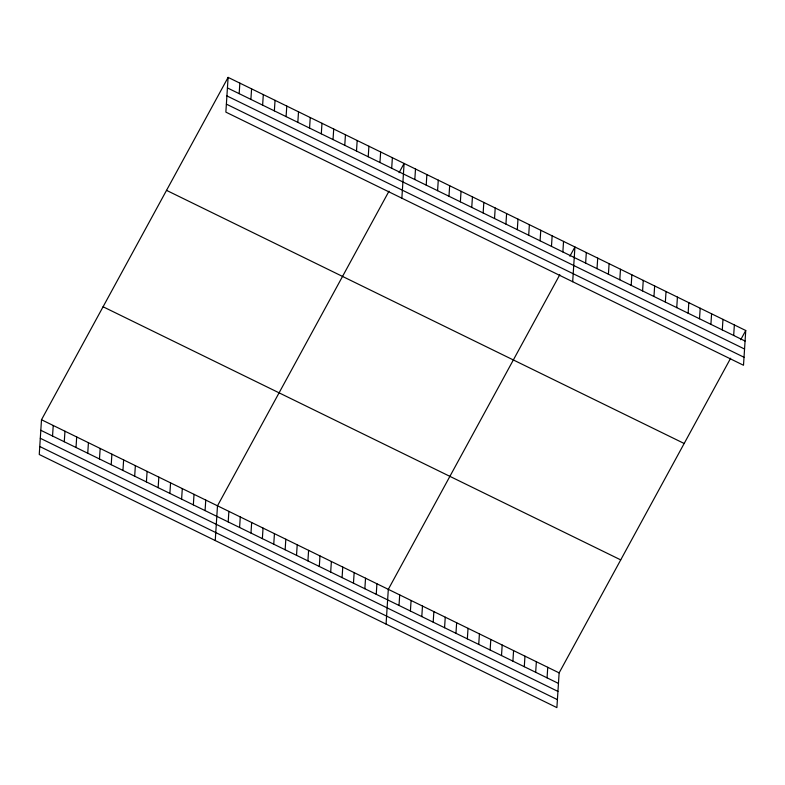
<?xml version="1.0" encoding="UTF-8"?>
<svg xmlns="http://www.w3.org/2000/svg" width="785" height="785" viewBox="0 0 785 785"><rect width="100%" height="100%" fill="white"/><g stroke="black" fill="none" stroke-linecap="round" stroke-linejoin="round"><path stroke-width="1.18" d="M228.111 77.381L225.864 112.127L743.503 365.251L745.75 330.505L228.111 77.381L41.497 419.749L39.25 454.495L556.889 707.619L559.136 672.873L730.639 358.235M52.546 436.028L53.233 425.49M64.282 441.759L64.959 431.22M76.017 447.499L76.694 436.96M87.743 453.239L88.43 442.701M99.479 458.98L100.166 448.441M111.215 464.71L111.892 454.172M122.951 470.45L123.628 459.912M134.677 476.191L135.363 465.652M146.412 481.921L147.099 471.383M158.148 487.662L158.825 477.123M169.884 493.402L170.561 482.863M181.61 499.142L182.297 488.594M193.345 504.873L194.023 494.334M205.081 510.613L205.758 500.074M239.17 93.66L239.847 83.122M215.247 540.561L217.494 505.815L388.997 191.177M250.896 99.391L251.583 88.852M228.2 521.917L228.877 511.378M262.632 105.131L263.309 94.593M239.592 527.491L240.269 516.952M274.367 110.871L275.044 100.333M250.974 533.054L251.661 522.516M286.093 116.602L286.78 106.063M262.367 538.628L263.044 528.089M297.829 122.342L298.516 111.804M273.749 544.191L274.436 533.653M309.565 128.083L310.242 117.544M285.141 549.765L285.818 539.226M321.3 133.823L321.978 123.284M296.524 555.329L297.211 544.79M333.026 139.553L333.713 129.015M307.916 560.902L308.593 550.363M344.762 145.294L345.449 134.755M319.309 566.466L319.986 555.927M356.498 151.034L357.175 140.495M330.691 572.039L331.378 561.501M368.234 156.764L368.911 146.226M342.083 577.603L342.76 567.064M379.96 162.505L380.647 151.966M353.466 583.177L354.153 572.638M391.695 168.245L392.372 157.707M364.858 588.74L365.535 578.202M376.241 594.314L376.928 583.775M401.861 198.193L404.108 163.437L399.074 172.68M386.063 624.095L388.31 589.339L559.813 274.701M414.814 179.549L415.5 169.011M399.015 605.451L399.702 594.912M426.206 185.113L426.883 174.574M410.408 611.015L411.085 600.476M437.588 190.686L438.275 180.148M421.8 616.588L422.477 606.049M448.981 196.25L449.658 185.711M433.183 622.152L433.87 611.613M460.373 201.823L461.05 191.285M444.575 627.725L445.252 617.187M471.756 207.387L472.442 196.849M455.957 633.289L456.644 622.75M483.148 212.961L483.825 202.422M467.35 638.862L468.027 628.324M494.53 218.524L495.217 207.986M478.732 644.426L479.419 633.887M505.923 224.098L506.6 213.559M490.125 650L490.802 639.461M517.305 229.662L517.992 219.123M501.507 655.563L502.194 645.025M528.697 235.235L529.375 224.696M512.899 661.137L513.576 650.598M540.08 240.799L540.767 230.26M524.292 666.701L524.969 656.162M551.472 246.372L552.149 235.834M535.674 672.274L536.361 661.735M562.865 251.946L563.542 241.397M547.066 677.838L547.744 667.299M572.687 281.717L574.934 246.971L569.89 256.214M585.639 263.083L586.316 252.544M597.022 268.647L597.709 258.108M608.414 274.22L609.091 263.682M619.797 279.784L620.484 269.245M631.189 285.357L631.866 274.819M642.581 290.921L643.258 280.382M653.964 296.495L654.651 285.956M665.356 302.058L666.033 291.52M676.739 307.632L677.426 297.093M688.131 313.195L688.808 302.657M699.513 318.769L700.2 308.23M710.906 324.333L711.583 313.794M722.288 329.906L722.975 319.367M733.681 335.47L734.358 324.931M740.716 339.748L745.75 330.505M227.434 87.92L745.073 341.043M226.914 95.907L744.553 349.031M226.384 104.14L744.023 357.263M166.528 190.362L684.167 443.486M103.08 306.768L620.719 559.891M41.497 419.749L559.136 672.873M40.82 430.288L558.449 683.411M40.3 438.275L557.939 691.399M39.77 446.508L557.399 699.631"/></g></svg>
